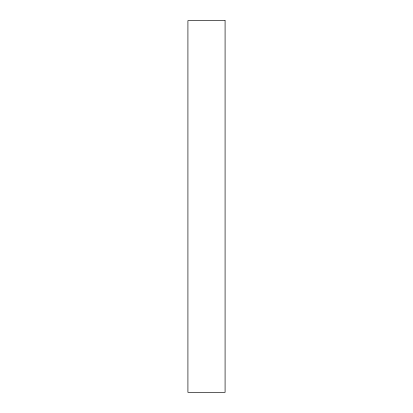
<?xml version="1.0" encoding="UTF-8"?>
<svg xmlns="http://www.w3.org/2000/svg" width="413" height="413" viewBox="0 0 413 413"><rect width="100%" height="100%" fill="white"/><g stroke="black" fill="none" stroke-linecap="round" stroke-linejoin="round"><path stroke-width="0.62" d="M225.085 20.65L187.915 20.65L187.915 392.35L225.085 392.35L225.085 20.65"/></g></svg>
